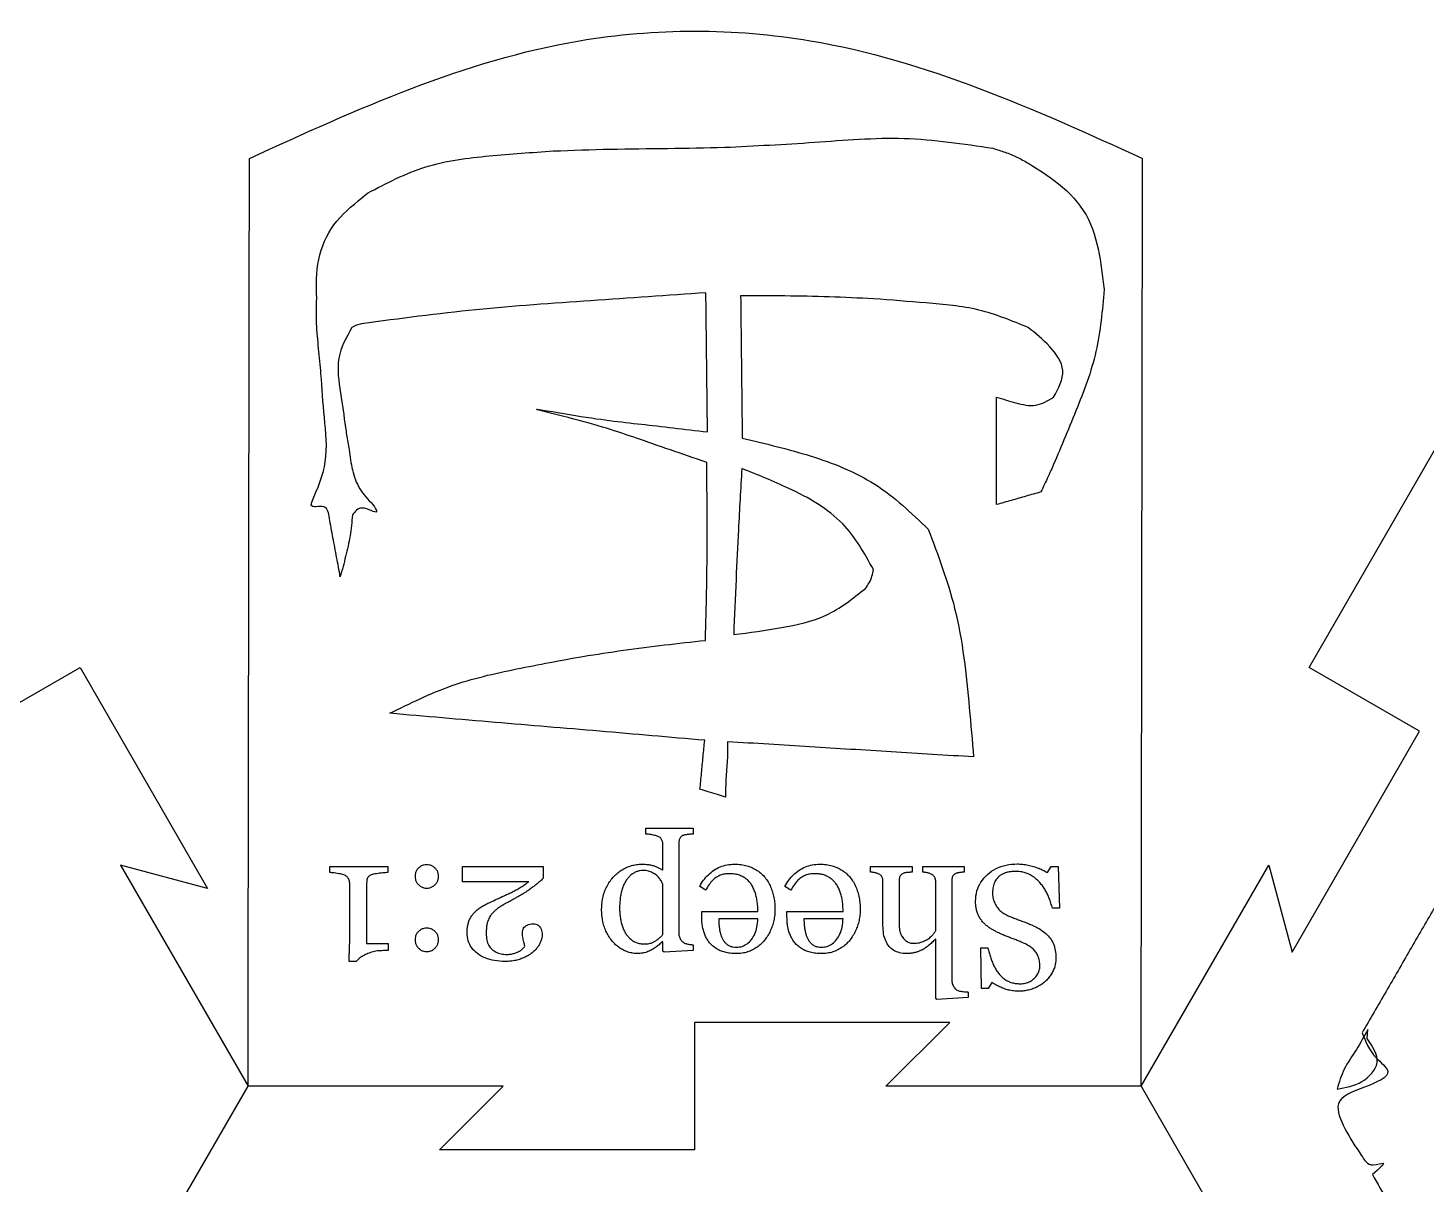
# Model space of a CAD drawing. Extents: x 1 to 437, y 7 to 187.
# Drawn here: x 287.8 to 359.5, y 81.5 to 140.8 of the extents above; entities that cross this region are included whole.
import ezdxf

# ---------------------------------------------------------------- set-up
doc = ezdxf.new("R2010")
doc.units = 0
doc.layers.add('Base', color=7, linetype='CONTINUOUS')

msp = doc.modelspace()

# ---------------------------------------------------------------- linework, layer by layer
at = {"layer": 'Base', "color": 3}
for p, q in [((304.932306, 132.091654), (305.228103, 132.33261)), ((304.660131, 125.566688), (304.419988, 125.438943)), ((304.91969, 125.63402), (304.660131, 125.566688)), ((324.43324, 118.206547), (324.43324, 118.206547)), ((336.328145, 103.411363), (336.328145, 103.411363)), ((319.499036, 99.455118), (319.499036, 99.750568)), ((319.499036, 99.750568), (321.9288, 99.750568)), ((321.9288, 99.750568), (321.9288, 99.455118)), ((320.376578, 97.611854), (320.376578, 98.917132)), ((321.196772, 98.974465), (321.196772, 94.348668)), ((303.284467, 97.479563), (303.284495, 97.792651)), ((303.284495, 97.792651), (306.256634, 97.792651)), ((306.256634, 97.792651), (306.256634, 97.479563)), ((310.101911, 97.792651), (314.233814, 97.792651)), ((310.101911, 97.012132), (310.101911, 97.792651)), ((314.233814, 97.792651), (314.233814, 97.192929)), ((320.3413, 97.611854), (320.376578, 97.611854)), ((331.039272, 97.792651), (333.173578, 97.792651)), ((331.039272, 97.501613), (331.039272, 97.792651)), ((333.173578, 97.792651), (333.173578, 97.50161)), ((333.711578, 97.50161), (333.711578, 97.792651)), ((333.711578, 97.792651), (335.845884, 97.792651)), ((335.845884, 97.792651), (335.845884, 97.50161)), ((340.1233, 97.475151), (340.312925, 97.797063)), ((340.312925, 97.797063), (340.665703, 97.797063)), ((340.665703, 97.797063), (340.727425, 95.653938)), ((304.311953, 94.278104), (304.311953, 96.893068)), ((305.176259, 96.941576), (305.176259, 93.845951)), ((307.658939, 97.285535), (307.658939, 97.285535)), ((313.492981, 97.012132), (310.101911, 97.012132)), ((318.502425, 97.087096), (318.502425, 97.087096)), ((320.376578, 94.300151), (320.376578, 96.871021)), ((331.674272, 94.754357), (331.674272, 97.016543)), ((332.5033, 97.051818), (332.5033, 94.81609)), ((334.381856, 94.50741), (334.381856, 97.007721)), ((335.20205, 97.051821), (335.20205, 91.98946)), ((322.577008, 96.579979), (322.268342, 96.769596)), ((326.951453, 96.579979), (326.642786, 96.769596)), ((322.374175, 95.190915), (322.374175, 95.481957)), ((322.374175, 95.481957), (325.253717, 95.481957)), ((326.74862, 95.190915), (326.74862, 95.481957)), ((326.74862, 95.481957), (329.628161, 95.481957)), ((340.727425, 95.653938), (340.370245, 95.653938)), ((325.253717, 95.11154), (323.242884, 95.11154)), ((329.628161, 95.11154), (327.617328, 95.11154)), ((336.816023, 94.921924), (336.816023, 94.921924)), ((307.658939, 94.03116), (307.658939, 94.03116)), ((334.381856, 94.06644), (334.364358, 94.06644)), ((334.381856, 91.032551), (334.381856, 94.06644)), ((305.176259, 93.845951), (306.274272, 93.845951)), ((306.274272, 93.475535), (306.031731, 93.475535)), ((306.274272, 93.845951), (306.274272, 93.475535)), ((317.783662, 93.960599), (317.783662, 93.960604)), ((320.385384, 93.934154), (320.350106, 93.94296)), ((320.385384, 93.444674), (320.385384, 93.934154)), ((320.447134, 93.391757), (320.385384, 93.444674)), ((321.9288, 93.488771), (320.447134, 93.391757)), ((321.9288, 93.775404), (321.9288, 93.488771)), ((336.727828, 91.535257), (336.69255, 93.612235)), ((336.69255, 93.612235), (337.049731, 93.612235)), ((304.638258, 92.91991), (304.272273, 92.91991)), ((336.05312, 91.350051), (336.05312, 91.067829)), ((337.080606, 91.535257), (336.727828, 91.535257)), ((337.261398, 91.835118), (337.080606, 91.535257)), ((334.443578, 90.966404), (334.381856, 91.032551)), ((336.05312, 91.067829), (334.443578, 90.966404))]:
    msp.add_line(p, q, dxfattribs=at)
at = {"layer": 'Base', "color": 1}
for p, q in [((353.545479, 108.005565), (360.093034, 119.346264)), ((284.795948, 104.731725), (290.466413, 108.005565)), ((290.466413, 108.005565), (297.013969, 96.664863)), ((359.215944, 104.731725), (353.545479, 108.005565)), ((352.668388, 93.391026), (359.215944, 104.731725)), ((297.013969, 96.664863), (292.541904, 97.863151)), ((292.541904, 97.863151), (299.089459, 86.522454)), ((344.922433, 86.522454), (351.469988, 97.863151)), ((351.469988, 97.863151), (352.668388, 93.391026)), ((335.101099, 89.796356), (322.005932, 89.796356)), ((322.005932, 89.796356), (322.005932, 83.248676)), ((331.827322, 86.522454), (335.101099, 89.796356)), ((292.541988, 75.181758), (299.089544, 86.522454)), ((312.184598, 86.522454), (299.089487, 86.522454)), ((308.910821, 83.248676), (312.184598, 86.522454)), ((344.922433, 86.522454), (331.827322, 86.522454)), ((344.922433, 86.522454), (351.469988, 75.181758)), ((322.005932, 83.248676), (308.910821, 83.248676))]:
    msp.add_line(p, q, dxfattribs=at)
at = {"layer": 'Base', "color": 7}
for p, q in [((356.520552, 88.972456), (356.550045, 89.422629)), ((356.550045, 89.422629), (356.553431, 89.422663)), ((356.553431, 89.422663), (356.553431, 89.422649))]:
    msp.add_line(p, q, dxfattribs=at)
at = {"layer": 'Base', "color": 1}
for points, knots in [([(299.162244, 134.118179), (304.675451, 136.633982), (313.821822, 140.807681), (330.247215, 140.80595), (339.439369, 136.637572), (344.995161, 134.118179)], [0, 0, 0, 0, 17.972336, 29.81598, 47.911219, 47.911219, 47.911219, 47.911219]), ([(299.089487, 86.52233), (299.097574, 91.81077), (299.113748, 102.387642), (299.137984, 118.252925), (299.154157, 128.829768), (299.162244, 134.118179)], [0, 0, 0, 0, 15.865338, 31.730653, 47.595905, 47.595905, 47.595905, 47.595905]), ([(344.922433, 86.52233), (344.930519, 91.81077), (344.946693, 102.387642), (344.970923, 118.252925), (344.987082, 128.829768), (344.995161, 134.118179)], [0, 0, 0, 0, 15.865338, 31.730653, 47.595905, 47.595905, 47.595905, 47.595905])]:
    msp.add_open_spline(points, degree=3, knots=knots, dxfattribs=at)
at = {"layer": 'Base', "color": 3}
for points, knots in [([(323.55711, 134.684574), (325.088442, 134.760384), (328.152714, 134.912085), (332.757576, 135.327472), (335.79988, 134.864867), (337.317673, 134.634076)], [0, 0, 0, 0, 4.603677, 9.21219, 13.80039, 13.80039, 13.80039, 13.80039]), ([(305.228103, 132.33261), (306.201143, 132.844808), (308.156644, 133.874163), (311.467252, 134.273842), (313.656475, 134.423139), (314.749942, 134.497709)], [0, 0, 0, 0, 3.27139, 6.57445, 9.870613, 9.870613, 9.870613, 9.870613]), ([(314.749942, 134.497709), (315.728152, 134.533537), (317.684619, 134.605194), (320.621317, 134.620624), (322.578525, 134.663257), (323.55711, 134.684574)], [0, 0, 0, 0, 2.936412, 5.872964, 8.809402, 8.809402, 8.809402, 8.809402]), ([(337.317673, 134.634076), (337.52716, 134.570565), (337.946121, 134.443547), (338.555659, 134.194806), (338.937709, 133.980628), (339.128721, 133.873546)], [0, 0, 0, 0, 0.656596, 1.313146, 1.96961, 1.96961, 1.96961, 1.96961]), ([(339.128721, 133.873546), (339.735029, 133.493613), (340.940933, 132.737952), (342.38939, 131.058004), (342.677448, 129.646749), (342.821937, 128.938865)], [0, 0, 0, 0, 2.146709, 4.269654, 6.406218, 6.406218, 6.406218, 6.406218]), ([(302.613737, 126.943636), (302.599273, 127.612022), (302.570746, 128.930184), (303.390295, 130.824789), (304.413267, 131.66523), (304.932306, 132.091654)], [0, 0, 0, 0, 1.992032, 3.9286, 5.923214, 5.923214, 5.923214, 5.923214]), ([(342.821937, 128.938865), (342.847072, 128.76665), (342.897342, 128.422216), (342.959944, 127.903845), (343.001017, 127.558208), (343.021553, 127.38539)], [0, 0, 0, 0, 0.522098, 1.04421, 1.566318, 1.566318, 1.566318, 1.566318]), ([(322.586802, 127.223191), (320.620033, 127.086738), (316.686168, 126.813808), (310.783286, 126.411912), (306.873807, 125.893263), (304.91969, 125.63402)], [0, 0, 0, 0, 5.914933, 11.830849, 17.742992, 17.742992, 17.742992, 17.742992]), ([(322.669295, 120.086217), (322.660156, 120.879214), (322.641877, 122.465208), (322.614333, 124.844199), (322.595979, 126.430194), (322.586802, 127.223191)], [0, 0, 0, 0, 2.379148, 4.758299, 7.137451, 7.137451, 7.137451, 7.137451]), ([(331.186677, 126.912563), (330.42963, 126.94896), (328.915504, 127.021755), (326.641907, 127.068967), (325.12605, 127.063641), (324.368132, 127.060978)], [0, 0, 0, 0, 2.273694, 4.547483, 6.82121, 6.82121, 6.82121, 6.82121]), ([(324.368132, 127.060978), (324.377273, 126.249959), (324.395555, 124.627921), (324.423112, 122.194865), (324.441454, 120.572827), (324.450625, 119.761808)], [0, 0, 0, 0, 2.433212, 4.866423, 7.299636, 7.299636, 7.299636, 7.299636]), ([(343.021553, 127.38539), (342.931904, 126.317666), (342.752, 124.174999), (341.593917, 121.152386), (340.754861, 119.181717), (340.335644, 118.197112)], [0, 0, 0, 0, 3.198325, 6.418279, 9.633469, 9.633469, 9.633469, 9.633469]), ([(302.832036, 123.066312), (302.793044, 123.496366), (302.715022, 124.356883), (302.580166, 125.647492), (302.602555, 126.511907), (302.613737, 126.943636)], [0, 0, 0, 0, 1.295823, 2.592879, 3.887067, 3.887067, 3.887067, 3.887067]), ([(339.128721, 125.438929), (338.292961, 125.781649), (336.613302, 126.470428), (333.890503, 126.707457), (332.087286, 126.844245), (331.186677, 126.912563)], [0, 0, 0, 0, 2.694061, 5.414361, 8.128633, 8.128633, 8.128633, 8.128633]), ([(304.419988, 125.438943), (304.133462, 124.926625), (303.547606, 123.879095), (303.852858, 122.070103), (304.009553, 120.90169), (304.087756, 120.318562)], [0, 0, 0, 0, 1.710278, 3.496989, 5.27711, 5.27711, 5.27711, 5.27711]), ([(340.42635, 121.870446), (340.681374, 122.325307), (341.183438, 123.220788), (340.242858, 124.553448), (339.507386, 125.137978), (339.128721, 125.438929)], [0, 0, 0, 0, 1.440385, 2.835673, 4.316438, 4.316438, 4.316438, 4.316438]), ([(302.357423, 116.481971), (302.653217, 117.163619), (303.25581, 118.552276), (302.986579, 120.828771), (302.883351, 122.323352), (302.832036, 123.066312)], [0, 0, 0, 0, 2.189805, 4.461079, 6.706181, 6.706181, 6.706181, 6.706181]), ([(322.635541, 118.514429), (321.371095, 118.952822), (318.892761, 119.812082), (316.721797, 120.54212), (312.983312, 121.433475), (316.83379, 120.744476), (319.003503, 120.516296), (321.484907, 120.225172), (322.669295, 120.086217)], [0, 0, 0, 0, 3.819008, 7.485318, 9.164618, 10.877612, 14.611012, 18.020215, 18.020215, 18.020215, 18.020215]), ([(337.506733, 121.870443), (337.828338, 121.76892), (338.477987, 121.563842), (339.532683, 121.325684), (340.133653, 121.692023), (340.42635, 121.870446)], [0, 0, 0, 0, 1.023382, 2.067258, 3.058396, 3.058396, 3.058396, 3.058396]), ([(337.506762, 116.355437), (337.506754, 116.968216), (337.506739, 118.193772), (337.506734, 120.032108), (337.506733, 121.257665), (337.506733, 121.870443)], [0, 0, 0, 0, 1.838336, 3.67667, 5.515006, 5.515006, 5.515006, 5.515006]), ([(304.087756, 120.318562), (304.108298, 120.191356), (304.149383, 119.936943), (304.214161, 119.555842), (304.259055, 119.302074), (304.281501, 119.17519)], [0, 0, 0, 0, 0.386562, 0.773125, 1.159687, 1.159687, 1.159687, 1.159687]), ([(304.281501, 119.17519), (304.324649, 118.826198), (304.409923, 118.136467), (304.761259, 117.121926), (305.250334, 116.617296), (305.497484, 116.362287)], [0, 0, 0, 0, 1.056359, 2.08774, 3.14139, 3.14139, 3.14139, 3.14139]), ([(324.450625, 119.761808), (325.618738, 119.487803), (327.957609, 118.939172), (331.37292, 117.600689), (333.125496, 115.930292), (333.99809, 115.098614)], [0, 0, 0, 0, 3.6065, 7.221174, 10.805498, 10.805498, 10.805498, 10.805498]), ([(322.562615, 109.387918), (322.593605, 110.499489), (322.653521, 112.648659), (322.649892, 115.691385), (322.640078, 117.621865), (322.635541, 118.514429)], [0, 0, 0, 0, 3.335823, 6.44966, 9.127421, 9.127421, 9.127421, 9.127421]), ([(324.43324, 118.206547), (324.371468, 117.164159), (324.259275, 115.270951), (324.125734, 112.430199), (324.052255, 110.632069), (324.013576, 109.685533)], [0, 0, 0, 0, 3.132618, 5.689534, 8.531514, 8.531514, 8.531514, 8.531514]), ([(331.18329, 113.030354), (330.717059, 113.862915), (329.702114, 115.675326), (327.064052, 117.155446), (325.238434, 117.884844), (324.43324, 118.206547)], [0, 0, 0, 0, 2.81569, 6.129514, 8.744376, 8.744376, 8.744376, 8.744376]), ([(340.335644, 118.197112), (340.274992, 118.06394), (340.153689, 117.797598), (339.968267, 117.39967), (339.841122, 117.136065), (339.77755, 117.004263)], [0, 0, 0, 0, 0.438999, 0.877993, 1.316987, 1.316987, 1.316987, 1.316987]), ([(339.77755, 117.004263), (339.525236, 116.932172), (339.020614, 116.78799), (338.263684, 116.571713), (337.759069, 116.427529), (337.506762, 116.355437)], [0, 0, 0, 0, 0.787231, 1.57445, 2.361663, 2.361663, 2.361663, 2.361663]), ([(303.266179, 115.655814), (303.230603, 115.913033), (303.159121, 116.42985), (302.268874, 116.137152), (302.343645, 116.428317), (302.357423, 116.481971)], [0, 0, 0, 0, 0.645833, 1.297638, 1.44488, 1.44488, 1.44488, 1.44488]), ([(305.497484, 116.362287), (305.59883, 116.201471), (305.884468, 115.748222), (304.888881, 116.403694), (304.581863, 116.004159), (304.443271, 115.823804)], [0, 0, 0, 0, 0.415547, 1.171191, 1.792986, 1.792986, 1.792986, 1.792986]), ([(303.824809, 112.65265), (303.761703, 112.986142), (303.635491, 113.653124), (303.448905, 114.654114), (303.327087, 115.321914), (303.266179, 115.655814)], [0, 0, 0, 0, 1.018228, 2.036458, 3.054686, 3.054686, 3.054686, 3.054686]), ([(304.443271, 115.823804), (304.413094, 115.465286), (304.352676, 114.747484), (304.10335, 113.695078), (303.917624, 113.000006), (303.824809, 112.65265)], [0, 0, 0, 0, 1.077872, 2.158045, 3.2371, 3.2371, 3.2371, 3.2371]), ([(333.99809, 115.098614), (334.503277, 113.757337), (335.617656, 110.798649), (336.03483, 106.798323), (336.25571, 104.247786), (336.328145, 103.411363)], [0, 0, 0, 0, 4.284432, 9.450915, 11.971966, 11.971966, 11.971966, 11.971966]), ([(330.769666, 112.050995), (330.838689, 112.148734), (330.976708, 112.344173), (331.122808, 112.676054), (331.16313, 112.912254), (331.18329, 113.030354)], [0, 0, 0, 0, 0.358584, 0.717018, 1.075456, 1.075456, 1.075456, 1.075456]), ([(324.013576, 109.685533), (324.827402, 109.795297), (326.424678, 110.01073), (328.853989, 110.522227), (330.126379, 111.537633), (330.769666, 112.050995)], [0, 0, 0, 0, 2.473428, 4.854536, 7.289323, 7.289323, 7.289323, 7.289323]), ([(316.27239, 108.569976), (316.968877, 108.678624), (318.361867, 108.895924), (320.459816, 109.163752), (321.861683, 109.313196), (322.562615, 109.387918)], [0, 0, 0, 0, 2.114654, 4.229355, 6.34405, 6.34405, 6.34405, 6.34405]), ([(306.367236, 105.650071), (307.401316, 106.160891), (309.474962, 107.18524), (312.869612, 107.945689), (315.138606, 108.361967), (316.27239, 108.569976)], [0, 0, 0, 0, 3.447791, 6.913875, 10.375608, 10.375608, 10.375608, 10.375608]), ([(322.526152, 104.264794), (320.725311, 104.421925), (317.140543, 104.734712), (311.752846, 105.180156), (308.168077, 105.492941), (306.367236, 105.650071)], [0, 0, 0, 0, 5.423042, 10.795153, 16.218195, 16.218195, 16.218195, 16.218195]), ([(322.281606, 101.750632), (322.308775, 102.029984), (322.363112, 102.588687), (322.444623, 103.426741), (322.498976, 103.985443), (322.526152, 104.264794)], [0, 0, 0, 0, 0.842009, 1.684018, 2.526028, 2.526028, 2.526028, 2.526028]), ([(323.701184, 104.190197), (323.70078, 103.874554), (323.699972, 103.242522), (323.599555, 102.299306), (323.598746, 101.667275), (323.598342, 101.351632)], [0, 0, 0, 0, 0.946355, 1.894943, 2.841296, 2.841296, 2.841296, 2.841296]), ([(336.328145, 103.411363), (334.919606, 103.497557), (332.119032, 103.668935), (327.910297, 103.932625), (325.109724, 104.104003), (323.701184, 104.190197)], [0, 0, 0, 0, 4.233522, 8.417436, 12.650958, 12.650958, 12.650958, 12.650958]), ([(323.598342, 101.351632), (323.457516, 101.393987), (323.159149, 101.483724), (322.720787, 101.618537), (322.422427, 101.708276), (322.281606, 101.750632)], [0, 0, 0, 0, 0.441174, 0.934707, 1.375863, 1.375863, 1.375863, 1.375863]), ([(320.376578, 98.917132), (320.375416, 98.95057), (320.373203, 99.014235), (320.352391, 99.103969), (320.318175, 99.182327), (320.268504, 99.248491), (320.203283, 99.301137), (320.1266, 99.337803), (320.03865, 99.364738), (319.937792, 99.390278), (319.822709, 99.413948), (319.705354, 99.434387), (319.597264, 99.449295), (319.530021, 99.453281), (319.499036, 99.455118)], [0, 0, 0, 0, 0.100187, 0.190753, 0.274532, 0.354982, 0.436482, 0.523479, 0.608228, 0.712146, 0.835539, 0.960586, 1.069519, 1.162606, 1.162606, 1.162606, 1.162606]), ([(321.9288, 99.455118), (321.898744, 99.453082), (321.839254, 99.449053), (321.751061, 99.441564), (321.665381, 99.433638), (321.583451, 99.423522), (321.50695, 99.408483), (321.429633, 99.389806), (321.35566, 99.356686), (321.290834, 99.3038), (321.246268, 99.234785), (321.217879, 99.155601), (321.199725, 99.067887), (321.197782, 99.006409), (321.196772, 98.974465)], [0, 0, 0, 0, 0.090376, 0.178876, 0.265514, 0.348532, 0.426366, 0.49934, 0.586812, 0.667179, 0.746677, 0.829946, 0.918447, 1.014171, 1.014171, 1.014171, 1.014171]), ([(307.658939, 97.285535), (307.662507, 97.338342), (307.669521, 97.442175), (307.73357, 97.588238), (307.833319, 97.711079), (307.958789, 97.808539), (308.105912, 97.868903), (308.263067, 97.886912), (308.420207, 97.868903), (308.56737, 97.808539), (308.692689, 97.711079), (308.793, 97.588237), (308.855012, 97.442176), (308.873404, 97.285367), (308.854891, 97.128133), (308.792839, 96.9808), (308.692834, 96.855759), (308.567789, 96.75576), (308.420462, 96.693705), (308.263067, 96.675162), (308.105658, 96.693705), (307.958371, 96.75576), (307.833171, 96.855759), (307.733739, 96.9808), (307.669621, 97.128132), (307.662534, 97.232571), (307.658939, 97.285535)], [0, 0, 0, 0, 0.157797, 0.310273, 0.469245, 0.628641, 0.78191, 0.940126, 1.098343, 1.251611, 1.411008, 1.569979, 1.722455, 1.880252, 2.038536, 2.192367, 2.353262, 2.514157, 2.667988, 2.826265, 2.984543, 3.138373, 3.299268, 3.460163, 3.613995, 3.772278, 3.772278, 3.772278, 3.772278]), ([(317.863022, 97.276715), (317.929558, 97.340941), (318.060636, 97.467469), (318.282443, 97.623611), (318.516722, 97.749315), (318.764061, 97.840772), (319.022502, 97.895926), (319.280738, 97.911604), (319.523739, 97.901568), (319.739961, 97.874369), (319.925936, 97.824773), (320.084293, 97.760756), (320.222909, 97.693373), (320.303158, 97.638118), (320.3413, 97.611854)], [0, 0, 0, 0, 0.277087, 0.545873, 0.81065, 1.072794, 1.334283, 1.600462, 1.846623, 2.063229, 2.252905, 2.422058, 2.575231, 2.713985, 2.713985, 2.713985, 2.713985]), ([(320.376578, 96.871021), (320.366452, 96.898062), (320.345439, 96.954173), (320.30095, 97.036513), (320.247139, 97.119287), (320.185779, 97.199401), (320.118685, 97.273163), (320.042298, 97.34424), (319.9534, 97.408411), (319.854607, 97.4682), (319.749928, 97.520104), (319.633797, 97.55925), (319.502993, 97.580815), (319.356342, 97.588822), (319.198349, 97.576002), (319.037277, 97.531249), (318.882539, 97.45866), (318.738067, 97.359826), (318.607599, 97.235873), (318.537925, 97.137314), (318.502425, 97.087096)], [0, 0, 0, 0, 0.086539, 0.179572, 0.280003, 0.382555, 0.481926, 0.578842, 0.695018, 0.8101, 0.925039, 1.044885, 1.176226, 1.321459, 1.484764, 1.64933, 1.820202, 1.995237, 2.172494, 2.356632, 2.356632, 2.356632, 2.356632]), ([(322.268342, 96.769596), (322.332316, 96.879913), (322.458071, 97.096766), (322.70792, 97.375847), (322.99328, 97.607653), (323.317002, 97.782424), (323.676071, 97.886545), (324.03862, 97.915637), (324.382736, 97.89479), (324.693008, 97.8345), (324.97311, 97.730594), (325.222411, 97.591353), (325.442358, 97.422537), (325.629714, 97.223127), (325.78631, 96.997592), (325.914339, 96.748393), (326.011415, 96.477399), (326.080546, 96.190089), (326.122192, 95.890271), (326.136034, 95.592922), (326.121534, 95.302408), (326.076069, 95.023765), (326.001661, 94.750942), (325.898926, 94.488326), (325.766267, 94.241963), (325.609195, 94.016911), (325.425226, 93.817566), (325.214717, 93.648135), (324.979709, 93.506059), (324.720168, 93.398095), (324.437648, 93.334149), (324.141315, 93.315281), (323.848271, 93.331084), (323.573315, 93.379322), (323.328826, 93.463144), (323.114556, 93.576432), (322.927775, 93.713986), (322.773378, 93.875252), (322.646635, 94.054406), (322.545368, 94.250398), (322.468336, 94.464993), (322.414094, 94.695171), (322.380126, 94.938881), (322.376187, 95.105711), (322.374175, 95.190915)], [0, 0, 0, 0, 0.381732, 0.750382, 1.116298, 1.480184, 1.846252, 2.229467, 2.565483, 2.878111, 3.174136, 3.457754, 3.731778, 4.002643, 4.275175, 4.552931, 4.840685, 5.136649, 5.437966, 5.747452, 6.028356, 6.309038, 6.592708, 6.875261, 7.153115, 7.430223, 7.696495, 7.964046, 8.238229, 8.517795, 8.803593, 9.103, 9.405767, 9.68225, 9.937762, 10.177763, 10.406773, 10.630622, 10.844476, 11.063075, 11.290374, 11.52669, 11.77147, 12.02698, 12.02698, 12.02698, 12.02698]), ([(326.642786, 96.769596), (326.70676, 96.879913), (326.832516, 97.096766), (327.082364, 97.375847), (327.367724, 97.607653), (327.691447, 97.782424), (328.050516, 97.886545), (328.413065, 97.915637), (328.75718, 97.89479), (329.067453, 97.8345), (329.347555, 97.730594), (329.596855, 97.591353), (329.816803, 97.422537), (330.004158, 97.223127), (330.160754, 96.997592), (330.288783, 96.748393), (330.385859, 96.477399), (330.45499, 96.190089), (330.496636, 95.890271), (330.510479, 95.592922), (330.495978, 95.302408), (330.450514, 95.023765), (330.376105, 94.750942), (330.27337, 94.488326), (330.140712, 94.241963), (329.98364, 94.016911), (329.79967, 93.817566), (329.589161, 93.648135), (329.354154, 93.506059), (329.094613, 93.398095), (328.812092, 93.334149), (328.51576, 93.315281), (328.222716, 93.331084), (327.947759, 93.379322), (327.703271, 93.463144), (327.489001, 93.576432), (327.302219, 93.713986), (327.147823, 93.875252), (327.02108, 94.054406), (326.919813, 94.250398), (326.842781, 94.464993), (326.788538, 94.695171), (326.754571, 94.938881), (326.750632, 95.105711), (326.74862, 95.190915)], [0, 0, 0, 0, 0.381732, 0.750382, 1.116298, 1.480184, 1.846252, 2.229467, 2.565483, 2.878111, 3.174136, 3.457754, 3.731778, 4.002643, 4.275175, 4.552931, 4.840685, 5.136649, 5.437966, 5.747452, 6.028356, 6.309038, 6.592708, 6.875261, 7.153115, 7.430223, 7.696495, 7.964046, 8.238229, 8.517795, 8.803593, 9.103, 9.405767, 9.68225, 9.937762, 10.177763, 10.406773, 10.630622, 10.844476, 11.063075, 11.290374, 11.52669, 11.77147, 12.02698, 12.02698, 12.02698, 12.02698]), ([(336.816023, 94.921924), (336.774364, 94.971438), (336.692241, 95.069047), (336.594382, 95.232071), (336.517887, 95.405104), (336.46503, 95.59304), (336.43426, 95.798156), (336.419795, 96.11596), (336.468315, 96.534423), (336.681881, 97.011519), (337.030438, 97.40222), (337.473145, 97.703239), (337.997328, 97.885375), (338.463671, 97.929975), (338.842994, 97.910848), (339.123758, 97.867084), (339.399291, 97.794704), (339.661656, 97.702668), (339.904701, 97.599463), (340.052129, 97.515625), (340.1233, 97.475151)], [0, 0, 0, 0, 0.193869, 0.38218, 0.568118, 0.759963, 0.965984, 1.188923, 1.713708, 2.213086, 2.731576, 3.264707, 3.8026, 4.378493, 4.658147, 4.940767, 5.229246, 5.511503, 5.774484, 6.019932, 6.019932, 6.019932, 6.019932]), ([(304.311953, 96.893068), (304.310585, 96.926284), (304.307914, 96.991095), (304.284252, 97.084426), (304.246569, 97.169409), (304.194349, 97.244165), (304.127279, 97.30499), (304.046572, 97.351495), (303.945169, 97.382619), (303.819884, 97.411504), (303.672383, 97.436186), (303.523819, 97.457105), (303.394488, 97.473018), (303.317813, 97.477579), (303.284467, 97.479563)], [0, 0, 0, 0, 0.099511, 0.194168, 0.286811, 0.377153, 0.465599, 0.556353, 0.654135, 0.782494, 0.942153, 1.102482, 1.232671, 1.332867, 1.332867, 1.332867, 1.332867]), ([(306.256634, 97.479563), (306.221756, 97.476967), (306.141004, 97.470957), (306.003595, 97.458036), (305.845194, 97.442492), (305.689504, 97.425417), (305.560792, 97.405871), (305.457926, 97.385704), (305.375014, 97.350567), (305.303413, 97.302237), (305.244683, 97.240149), (305.203145, 97.158629), (305.17989, 97.05676), (305.177537, 96.982128), (305.176259, 96.941576)], [0, 0, 0, 0, 0.104921, 0.242923, 0.414015, 0.58246, 0.712598, 0.804777, 0.896004, 0.980605, 1.062433, 1.149549, 1.251688, 1.373224, 1.373224, 1.373224, 1.373224]), ([(313.29455, 93.70484), (313.287152, 93.738166), (313.271473, 93.808795), (313.24588, 93.920547), (313.216447, 94.041129), (313.189849, 94.166849), (313.175288, 94.293756), (313.167409, 94.413739), (313.180609, 94.528722), (313.230619, 94.631469), (313.30864, 94.723353), (313.418962, 94.797774), (313.562058, 94.839113), (313.711737, 94.851605), (313.855448, 94.837989), (313.975271, 94.785392), (314.068258, 94.696741), (314.134654, 94.580685), (314.173595, 94.440812), (314.185308, 94.286851), (314.170835, 94.125117), (314.125147, 93.963496), (314.050757, 93.803539), (313.949422, 93.647503), (313.821302, 93.499191), (313.670138, 93.360234), (313.493785, 93.234977), (313.291908, 93.128001), (313.067623, 93.038004), (312.824113, 92.969404), (312.565123, 92.928312), (312.200429, 92.912153), (311.755954, 92.944581), (311.264118, 93.07548), (310.860116, 93.300337), (310.552603, 93.603383), (310.365374, 93.982894), (310.323556, 94.330066), (310.337814, 94.606664), (310.36904, 94.803571), (310.421313, 94.988202), (310.497865, 95.160125), (310.601409, 95.317898), (310.736077, 95.464666), (310.896392, 95.602065), (311.079352, 95.731579), (311.290983, 95.850427), (311.548151, 95.974313), (311.866943, 96.123989), (312.189531, 96.266831), (312.484061, 96.402562), (312.722225, 96.52259), (312.946687, 96.644184), (313.152078, 96.766329), (313.33423, 96.886423), (313.442061, 96.971811), (313.492981, 97.012132)], [0, 0, 0, 0, 0.102413, 0.217047, 0.343911, 0.474837, 0.602189, 0.726745, 0.835397, 0.944888, 1.064116, 1.19369, 1.337803, 1.505745, 1.642525, 1.766552, 1.890495, 2.021369, 2.163007, 2.322553, 2.482224, 2.647692, 2.823743, 3.009592, 3.204023, 3.410194, 3.624179, 3.851062, 4.094, 4.347927, 4.60843, 4.878741, 5.441791, 5.9388, 6.39354, 6.813807, 7.214476, 7.638266, 7.846771, 8.044807, 8.235004, 8.420865, 8.607179, 8.798506, 9.016458, 9.239535, 9.469866, 9.743663, 10.095799, 10.526376, 10.802033, 11.068595, 11.326333, 11.567698, 11.785393, 11.98017, 11.98017, 11.98017, 11.98017]), ([(314.233814, 97.192929), (314.204355, 97.160905), (314.140965, 97.091996), (314.029558, 96.990623), (313.898828, 96.881575), (313.748941, 96.765758), (313.581073, 96.643338), (313.422, 96.531513), (313.270886, 96.432961), (313.129611, 96.346404), (312.972702, 96.255031), (312.800634, 96.158267), (312.613998, 96.055268), (312.412197, 95.947033), (312.212127, 95.838328), (312.033089, 95.729826), (311.8838, 95.628404), (311.75692, 95.522665), (311.643141, 95.405449), (311.547353, 95.290276), (311.472339, 95.174719), (311.418664, 95.059518), (311.371018, 94.926563), (311.336742, 94.765476), (311.318492, 94.569669), (311.310111, 94.314491), (311.330779, 94.027799), (311.427545, 93.743578), (311.600119, 93.529723), (311.823364, 93.384798), (312.084282, 93.297756), (312.334131, 93.27564), (312.555601, 93.289443), (312.738176, 93.3274), (312.910543, 93.388946), (313.066056, 93.471778), (313.198918, 93.575561), (313.263112, 93.662341), (313.29455, 93.70484)], [0, 0, 0, 0, 0.130484, 0.280779, 0.451384, 0.641176, 0.848893, 1.074663, 1.224414, 1.390045, 1.571655, 1.769107, 1.982267, 2.211149, 2.456115, 2.665223, 2.838989, 2.997074, 3.15974, 3.328475, 3.445704, 3.571941, 3.708859, 3.868634, 4.064481, 4.298053, 4.63455, 4.921697, 5.183973, 5.442843, 5.709889, 6.001371, 6.189445, 6.374081, 6.558883, 6.736578, 6.901177, 7.059156, 7.059156, 7.059156, 7.059156]), ([(317.783662, 93.960604), (317.728204, 94.031533), (317.616388, 94.174544), (317.482931, 94.416736), (317.373023, 94.679323), (317.293068, 94.966933), (317.246548, 95.280019), (317.231352, 95.6089), (317.248543, 95.939375), (317.305448, 96.256051), (317.401535, 96.550432), (317.529091, 96.819636), (317.679224, 97.065323), (317.802368, 97.206955), (317.863022, 97.276715)], [0, 0, 0, 0, 0.269739, 0.543863, 0.826439, 1.122275, 1.436808, 1.774037, 2.108497, 2.427514, 2.736393, 3.03449, 3.319781, 3.596688, 3.596688, 3.596688, 3.596688]), ([(318.502425, 97.087096), (318.464996, 97.023924), (318.388651, 96.895072), (318.303315, 96.680835), (318.23732, 96.448425), (318.191541, 96.196972), (318.164272, 95.92718), (318.155638, 95.66799), (318.16364, 95.424568), (318.18769, 95.202127), (318.225912, 94.9802), (318.279831, 94.765833), (318.353226, 94.567389), (318.445061, 94.387832), (318.554877, 94.226324), (318.687621, 94.086762), (318.839431, 93.968412), (319.014166, 93.877993), (319.212521, 93.825514), (319.421115, 93.809939), (319.626313, 93.824486), (319.815504, 93.871282), (319.981143, 93.953667), (320.126243, 94.057513), (320.260474, 94.170802), (320.337983, 94.257154), (320.376578, 94.300151)], [0, 0, 0, 0, 0.220002, 0.448745, 0.689283, 0.943946, 1.214385, 1.502148, 1.721304, 1.9445, 2.172795, 2.396448, 2.606679, 2.806086, 3.00017, 3.190454, 3.381561, 3.575267, 3.776381, 3.992692, 4.200068, 4.391337, 4.573317, 4.751242, 4.925824, 5.098968, 5.098968, 5.098968, 5.098968]), ([(325.253717, 95.481957), (325.252101, 95.574144), (325.248966, 95.75306), (325.221372, 96.012578), (325.176942, 96.254661), (325.112642, 96.479183), (325.026209, 96.685013), (324.920796, 96.87074), (324.792308, 97.033205), (324.639991, 97.169233), (324.464945, 97.281076), (324.265403, 97.364254), (324.041496, 97.412476), (323.801009, 97.427824), (323.557586, 97.410384), (323.327488, 97.349105), (323.116, 97.244042), (322.92265, 97.079984), (322.739394, 96.855536), (322.633977, 96.676651), (322.577008, 96.579979)], [0, 0, 0, 0, 0.276493, 0.536618, 0.781911, 1.014108, 1.235784, 1.450137, 1.652882, 1.854298, 2.059954, 2.273323, 2.499235, 2.743797, 2.994267, 3.227997, 3.453791, 3.696733, 3.982709, 4.318982, 4.318982, 4.318982, 4.318982]), ([(329.628161, 95.481957), (329.626546, 95.574144), (329.623411, 95.75306), (329.595816, 96.012578), (329.551387, 96.254661), (329.487086, 96.479183), (329.400654, 96.685013), (329.29524, 96.87074), (329.166753, 97.033205), (329.014436, 97.169233), (328.83939, 97.281076), (328.639847, 97.364254), (328.415941, 97.412476), (328.175453, 97.427824), (327.93203, 97.410384), (327.701932, 97.349105), (327.490444, 97.244042), (327.297094, 97.079984), (327.113838, 96.855536), (327.008422, 96.676651), (326.951453, 96.579979)], [0, 0, 0, 0, 0.276493, 0.536618, 0.781911, 1.014108, 1.235784, 1.450137, 1.652882, 1.854298, 2.059954, 2.273323, 2.499235, 2.743797, 2.994267, 3.227997, 3.453791, 3.696733, 3.982709, 4.318982, 4.318982, 4.318982, 4.318982]), ([(331.674272, 97.016543), (331.673267, 97.048739), (331.671376, 97.10932), (331.653092, 97.1938), (331.622382, 97.266558), (331.575451, 97.327584), (331.512427, 97.377427), (331.442005, 97.412726), (331.372588, 97.437273), (331.311647, 97.45746), (331.252496, 97.473891), (331.189708, 97.486242), (331.11827, 97.495574), (331.066817, 97.499507), (331.039272, 97.501613)], [0, 0, 0, 0, 0.096474, 0.18153, 0.257774, 0.331516, 0.409907, 0.496797, 0.566558, 0.630709, 0.689382, 0.75059, 0.822517, 0.905381, 0.905381, 0.905381, 0.905381]), ([(333.173578, 97.50161), (333.150224, 97.499631), (333.101894, 97.495537), (333.02693, 97.489573), (332.949417, 97.484345), (332.874194, 97.477465), (332.806287, 97.465953), (332.738338, 97.447917), (332.67065, 97.419427), (332.607474, 97.371932), (332.559325, 97.310198), (332.526311, 97.235222), (332.506465, 97.147645), (332.504396, 97.085005), (332.5033, 97.051818)], [0, 0, 0, 0, 0.070313, 0.14551, 0.225595, 0.303394, 0.372023, 0.431928, 0.514089, 0.59067, 0.666388, 0.746317, 0.834568, 0.934007, 0.934007, 0.934007, 0.934007]), ([(334.381856, 97.007721), (334.380748, 97.039197), (334.378644, 97.098932), (334.358716, 97.182858), (334.325267, 97.255662), (334.276871, 97.317154), (334.214308, 97.368117), (334.144082, 97.4035), (334.074316, 97.432303), (334.007254, 97.454448), (333.938171, 97.471637), (333.86619, 97.484705), (333.790416, 97.495109), (333.738305, 97.499406), (333.711578, 97.50161)], [0, 0, 0, 0, 0.094306, 0.178975, 0.256919, 0.332827, 0.411682, 0.496953, 0.567699, 0.638113, 0.708579, 0.781092, 0.857493, 0.937932, 0.937932, 0.937932, 0.937932]), ([(335.845884, 97.50161), (335.823015, 97.499595), (335.776616, 97.495508), (335.706068, 97.488795), (335.635112, 97.482117), (335.566972, 97.474246), (335.505145, 97.463152), (335.439907, 97.447976), (335.373538, 97.419136), (335.309686, 97.371901), (335.260331, 97.310322), (335.225944, 97.235421), (335.205344, 97.147719), (335.20319, 97.085015), (335.20205, 97.051821)], [0, 0, 0, 0, 0.068871, 0.139737, 0.212596, 0.282698, 0.345417, 0.40098, 0.483354, 0.560525, 0.637009, 0.717452, 0.80587, 0.905326, 0.905326, 0.905326, 0.905326]), ([(340.370245, 95.653938), (340.34529, 95.739572), (340.296654, 95.906467), (340.210039, 96.145523), (340.116057, 96.370142), (340.006356, 96.58183), (339.875026, 96.781476), (339.728514, 96.967394), (339.564605, 97.132938), (339.384286, 97.271899), (339.187431, 97.388515), (338.969347, 97.475986), (338.728618, 97.526649), (338.495904, 97.540674), (338.284645, 97.531674), (338.106269, 97.505978), (337.945286, 97.462145), (337.802322, 97.402019), (337.677592, 97.326888), (337.572583, 97.235915), (337.485928, 97.131931), (337.415322, 97.016811), (337.361324, 96.889878), (337.32346, 96.750821), (337.301335, 96.599107), (337.292401, 96.411821), (337.311629, 96.193619), (337.384511, 95.956295), (337.502416, 95.73337), (337.667667, 95.532119), (337.883476, 95.365289), (338.115798, 95.254273), (338.345453, 95.167148), (338.564164, 95.081755), (338.795617, 94.995124), (339.025135, 94.907456), (339.238321, 94.819903), (339.485602, 94.712256), (339.759869, 94.570531), (340.038157, 94.359956), (340.267752, 94.116224), (340.437099, 93.823318), (340.532398, 93.477737), (340.558319, 93.152835), (340.541037, 92.869238), (340.491985, 92.64468), (340.410271, 92.432192), (340.298661, 92.232805), (340.158944, 92.047704), (339.996124, 91.881353), (339.811834, 91.736742), (339.608587, 91.616429), (339.387266, 91.519381), (339.152433, 91.44712), (338.9081, 91.403412), (338.649716, 91.389417), (338.38628, 91.403309), (338.125967, 91.446027), (337.88662, 91.521531), (337.665843, 91.616826), (337.456635, 91.718417), (337.325806, 91.796619), (337.261398, 91.835118)], [0, 0, 0, 0, 0.267528, 0.521394, 0.762328, 0.997596, 1.23549, 1.478184, 1.706665, 1.932465, 2.15932, 2.391097, 2.633998, 2.894, 3.088481, 3.267569, 3.433501, 3.587626, 3.731447, 3.868477, 4.002388, 4.135998, 4.272198, 4.414785, 4.567163, 4.731233, 4.976612, 5.220042, 5.47101, 5.728722, 5.995265, 6.282209, 6.497664, 6.732418, 6.986491, 7.239084, 7.469464, 7.677761, 8.048339, 8.392454, 8.719795, 9.04672, 9.396526, 9.786194, 10.019486, 10.246679, 10.472806, 10.700041, 10.929934, 11.16658, 11.396381, 11.6307, 11.873242, 12.11974, 12.366114, 12.615935, 12.894377, 13.156091, 13.405068, 13.645077, 13.877121, 14.102136, 14.102136, 14.102136, 14.102136]), ([(323.242884, 95.11154), (323.243809, 95.055331), (323.245705, 94.940135), (323.260565, 94.763559), (323.282872, 94.583699), (323.314375, 94.409583), (323.358889, 94.251376), (323.415741, 94.108796), (323.491286, 93.982403), (323.585122, 93.870831), (323.69498, 93.775079), (323.826735, 93.701626), (323.982315, 93.660017), (324.19111, 93.644419), (324.445053, 93.678173), (324.714212, 93.815114), (324.938317, 94.037168), (325.111812, 94.334023), (325.22273, 94.701706), (325.242942, 94.969033), (325.253717, 95.11154)], [0, 0, 0, 0, 0.16861, 0.345549, 0.531253, 0.712249, 0.875791, 1.023554, 1.171444, 1.31542, 1.459289, 1.606439, 1.763724, 1.938249, 2.232666, 2.519604, 2.827989, 3.166465, 3.541197, 3.96903, 3.96903, 3.96903, 3.96903]), ([(327.617328, 95.11154), (327.61827, 95.05533), (327.6202, 94.940132), (327.635196, 94.763573), (327.657268, 94.583688), (327.688831, 94.409584), (327.733331, 94.251376), (327.790187, 94.108796), (327.86573, 93.982403), (327.959566, 93.870831), (328.069425, 93.775079), (328.20118, 93.701626), (328.356759, 93.660017), (328.565554, 93.644419), (328.819498, 93.678173), (329.088656, 93.815114), (329.312761, 94.037168), (329.486257, 94.334023), (329.597175, 94.701706), (329.617387, 94.969033), (329.628161, 95.11154)], [0, 0, 0, 0, 0.168612, 0.345556, 0.531244, 0.71224, 0.875782, 1.023544, 1.171435, 1.315411, 1.45928, 1.60643, 1.763715, 1.938239, 2.232657, 2.519595, 2.82798, 3.166456, 3.541188, 3.969021, 3.969021, 3.969021, 3.969021]), ([(334.364217, 94.06644), (334.332927, 94.035256), (334.272554, 93.975086), (334.184159, 93.889297), (334.099752, 93.807214), (334.009208, 93.727939), (333.904015, 93.64998), (333.790359, 93.572691), (333.666799, 93.502551), (333.534411, 93.444267), (333.389805, 93.392907), (333.231967, 93.353305), (333.061168, 93.330489), (332.823272, 93.320246), (332.533182, 93.347489), (332.219187, 93.472436), (331.970356, 93.687096), (331.79411, 93.980826), (331.690122, 94.346087), (331.679808, 94.61177), (331.674272, 94.754357)], [0, 0, 0, 0, 0.132528, 0.255705, 0.369542, 0.485724, 0.616401, 0.762075, 0.897871, 1.04197, 1.195454, 1.357792, 1.529191, 1.711373, 2.071871, 2.394521, 2.708819, 3.039716, 3.408313, 3.835269, 3.835269, 3.835269, 3.835269]), ([(332.5033, 94.81609), (332.507222, 94.720527), (332.514557, 94.541821), (332.587128, 94.295151), (332.710284, 94.099582), (332.868341, 93.956599), (333.053087, 93.867256), (333.236243, 93.845373), (333.400564, 93.855815), (333.543606, 93.879317), (333.678068, 93.920558), (333.80376, 93.973025), (333.920941, 94.03271), (334.028326, 94.097704), (334.119087, 94.171637), (334.196819, 94.244568), (334.257361, 94.31874), (334.305385, 94.388737), (334.347069, 94.450166), (334.370886, 94.489357), (334.381856, 94.50741)], [0, 0, 0, 0, 0.28619, 0.535184, 0.761512, 0.970918, 1.166857, 1.367011, 1.516413, 1.660316, 1.800766, 1.937295, 2.068445, 2.195097, 2.312933, 2.418973, 2.514331, 2.599429, 2.673625, 2.736989, 2.736989, 2.736989, 2.736989]), ([(337.049731, 93.612235), (337.071679, 93.533852), (337.115127, 93.378693), (337.188547, 93.150945), (337.265193, 92.929745), (337.352749, 92.718071), (337.458735, 92.520491), (337.577555, 92.338081), (337.71456, 92.176015), (337.870749, 92.038992), (338.045306, 91.92345), (338.245105, 91.836837), (338.472411, 91.787944), (338.721716, 91.770739), (338.980446, 91.795371), (339.226864, 91.888046), (339.43632, 92.038211), (339.602798, 92.228982), (339.706816, 92.457526), (339.73479, 92.706796), (339.713876, 92.952426), (339.652179, 93.182354), (339.54324, 93.381646), (339.392717, 93.551567), (339.205844, 93.699559), (338.992758, 93.814869), (338.774384, 93.913219), (338.563691, 94.003106), (338.354218, 94.081614), (338.14827, 94.157204), (337.947686, 94.237643), (337.757176, 94.31856), (337.57631, 94.400516), (337.406586, 94.487709), (337.241446, 94.579996), (337.085315, 94.681457), (336.942038, 94.794454), (336.857751, 94.879714), (336.816023, 94.921924)], [0, 0, 0, 0, 0.244171, 0.483341, 0.717728, 0.946415, 1.169668, 1.389408, 1.598449, 1.804138, 2.010703, 2.22415, 2.453261, 2.704678, 2.971925, 3.226378, 3.484682, 3.737706, 3.977847, 4.225504, 4.481405, 4.714308, 4.934439, 5.156194, 5.391037, 5.645853, 5.880762, 6.109675, 6.332846, 6.55177, 6.767811, 6.981083, 7.172706, 7.363351, 7.553357, 7.740008, 7.921475, 8.099403, 8.099403, 8.099403, 8.099403]), ([(304.272273, 92.91991), (304.275252, 92.987197), (304.28153, 93.128945), (304.290163, 93.352381), (304.299164, 93.590811), (304.306237, 93.831225), (304.311016, 94.06054), (304.311668, 94.207547), (304.311981, 94.278104)], [0, 0, 0, 0, 0.20206, 0.42566, 0.670805, 0.917858, 1.147206, 1.358876, 1.358876, 1.358876, 1.358876]), ([(307.658939, 94.03116), (307.66252, 94.084046), (307.669571, 94.188182), (307.733654, 94.334879), (307.833245, 94.45882), (307.958579, 94.557554), (308.105785, 94.618763), (308.263067, 94.637033), (308.420334, 94.618763), (308.567581, 94.557554), (308.692762, 94.45882), (308.792917, 94.334878), (308.854962, 94.188183), (308.873371, 94.031084), (308.855062, 93.873885), (308.793856, 93.726646), (308.695092, 93.601317), (308.570455, 93.501014), (308.422154, 93.43915), (308.263063, 93.420851), (308.103959, 93.439147), (307.955698, 93.501014), (307.830914, 93.601319), (307.732717, 93.726646), (307.669465, 93.873884), (307.662483, 93.97821), (307.658939, 94.03116)], [0, 0, 0, 0, 0.158042, 0.311195, 0.471125, 0.63127, 0.784818, 0.943065, 1.101311, 1.254859, 1.415004, 1.574934, 1.728087, 1.886129, 2.04438, 2.197929, 2.358074, 2.518381, 2.672894, 2.833363, 2.993843, 3.148351, 3.308653, 3.468798, 3.622347, 3.780598, 3.780598, 3.780598, 3.780598]), ([(321.196772, 94.348668), (321.198183, 94.319459), (321.201012, 94.260862), (321.224323, 94.174413), (321.261006, 94.091957), (321.308882, 94.01547), (321.367, 93.948777), (321.42823, 93.895403), (321.497164, 93.858901), (321.571418, 93.832074), (321.656763, 93.811663), (321.74753, 93.795594), (321.838719, 93.782674), (321.899045, 93.777806), (321.9288, 93.775404)], [0, 0, 0, 0, 0.087521, 0.175579, 0.26663, 0.357568, 0.445103, 0.531368, 0.599445, 0.677805, 0.767697, 0.862325, 0.954314, 1.043854, 1.043854, 1.043854, 1.043854]), ([(306.031731, 93.475535), (305.929281, 93.471984), (305.729942, 93.465074), (305.442024, 93.405197), (305.182733, 93.30755), (304.959966, 93.188376), (304.773784, 93.065336), (304.680947, 92.965716), (304.638258, 92.91991)], [0, 0, 0, 0, 0.3071, 0.597538, 0.877614, 1.135145, 1.355153, 1.542427, 1.542427, 1.542427, 1.542427]), ([(320.350106, 93.94296), (320.29655, 93.88584), (320.188211, 93.770293), (319.995269, 93.623845), (319.784526, 93.497948), (319.561828, 93.399705), (319.334163, 93.338907), (319.093621, 93.319042), (318.845844, 93.337964), (318.594776, 93.394869), (318.361169, 93.491818), (318.14695, 93.620738), (317.950323, 93.775185), (317.83939, 93.8986), (317.783662, 93.960599)], [0, 0, 0, 0, 0.234547, 0.474466, 0.723618, 0.969838, 1.202293, 1.427054, 1.690628, 1.944854, 2.196196, 2.445811, 2.693164, 2.942859, 2.942859, 2.942859, 2.942859]), ([(335.20205, 91.98946), (335.20354, 91.956016), (335.206553, 91.888366), (335.230796, 91.787437), (335.267954, 91.689425), (335.316589, 91.598834), (335.376724, 91.522377), (335.44286, 91.464776), (335.521264, 91.424528), (335.616471, 91.399302), (335.730265, 91.382084), (335.848429, 91.369254), (335.956427, 91.357739), (336.022816, 91.352461), (336.05312, 91.350051)], [0, 0, 0, 0, 0.100238, 0.20276, 0.309677, 0.414161, 0.509886, 0.600099, 0.674935, 0.772154, 0.894074, 1.020099, 1.128694, 1.219887, 1.219887, 1.219887, 1.219887])]:
    msp.add_open_spline(points, degree=3, knots=knots, dxfattribs=at)
at = {"layer": 'Base', "color": 7}
for points, knots in [([(359.947803, 95.631729), (359.538564, 94.923553), (358.720091, 93.507208), (357.492492, 91.382622), (356.674034, 89.966269), (356.264803, 89.258088)], [0, 0, 0, 0, 2.453755, 4.90748, 7.361236, 7.361236, 7.361236, 7.361236]), ([(356.552387, 89.422649), (356.367285, 89.079395), (355.993273, 88.38583), (355.302667, 87.451161), (355.08288, 86.718853), (354.978406, 86.370757)], [0, 0, 0, 0, 1.17059, 2.36525, 3.447609, 3.447609, 3.447609, 3.447609]), ([(354.978406, 86.370757), (355.416, 86.445966), (356.257824, 86.590652), (357.347953, 87.752646), (356.803868, 88.554773), (356.520552, 88.972456)], [0, 0, 0, 0, 1.337872, 2.57374, 3.916465, 3.916465, 3.916465, 3.916465]), ([(356.264803, 89.258088), (356.435403, 88.819094), (356.710918, 88.110127), (358.04117, 87.123312), (357.015226, 86.718813), (356.382659, 86.46941)], [0, 0, 0, 0, 1.469671, 2.373493, 3.826874, 3.826874, 3.826874, 3.826874]), ([(356.382659, 86.46941), (355.780944, 86.25356), (354.685683, 85.860662), (355.421474, 84.177747), (355.932169, 83.410085), (356.214708, 82.98538)], [0, 0, 0, 0, 1.582817, 2.881099, 4.488842, 4.488842, 4.488842, 4.488842]), ([(356.214708, 82.98538), (356.37507, 82.734657), (356.640635, 82.319449), (357.664667, 82.744457), (357.121127, 82.270556), (356.790724, 81.982483)], [0, 0, 0, 0, 0.796067, 1.318323, 2.127927, 2.127927, 2.127927, 2.127927]), ([(356.790724, 81.982483), (357.050615, 81.532558), (357.570402, 80.632698), (358.350189, 79.282973), (358.869975, 78.383111), (359.129866, 77.933184)], [0, 0, 0, 0, 1.558778, 3.117586, 4.676367, 4.676367, 4.676367, 4.676367])]:
    msp.add_open_spline(points, degree=3, knots=knots, dxfattribs=at)

doc.saveas('drawing.dxf')
